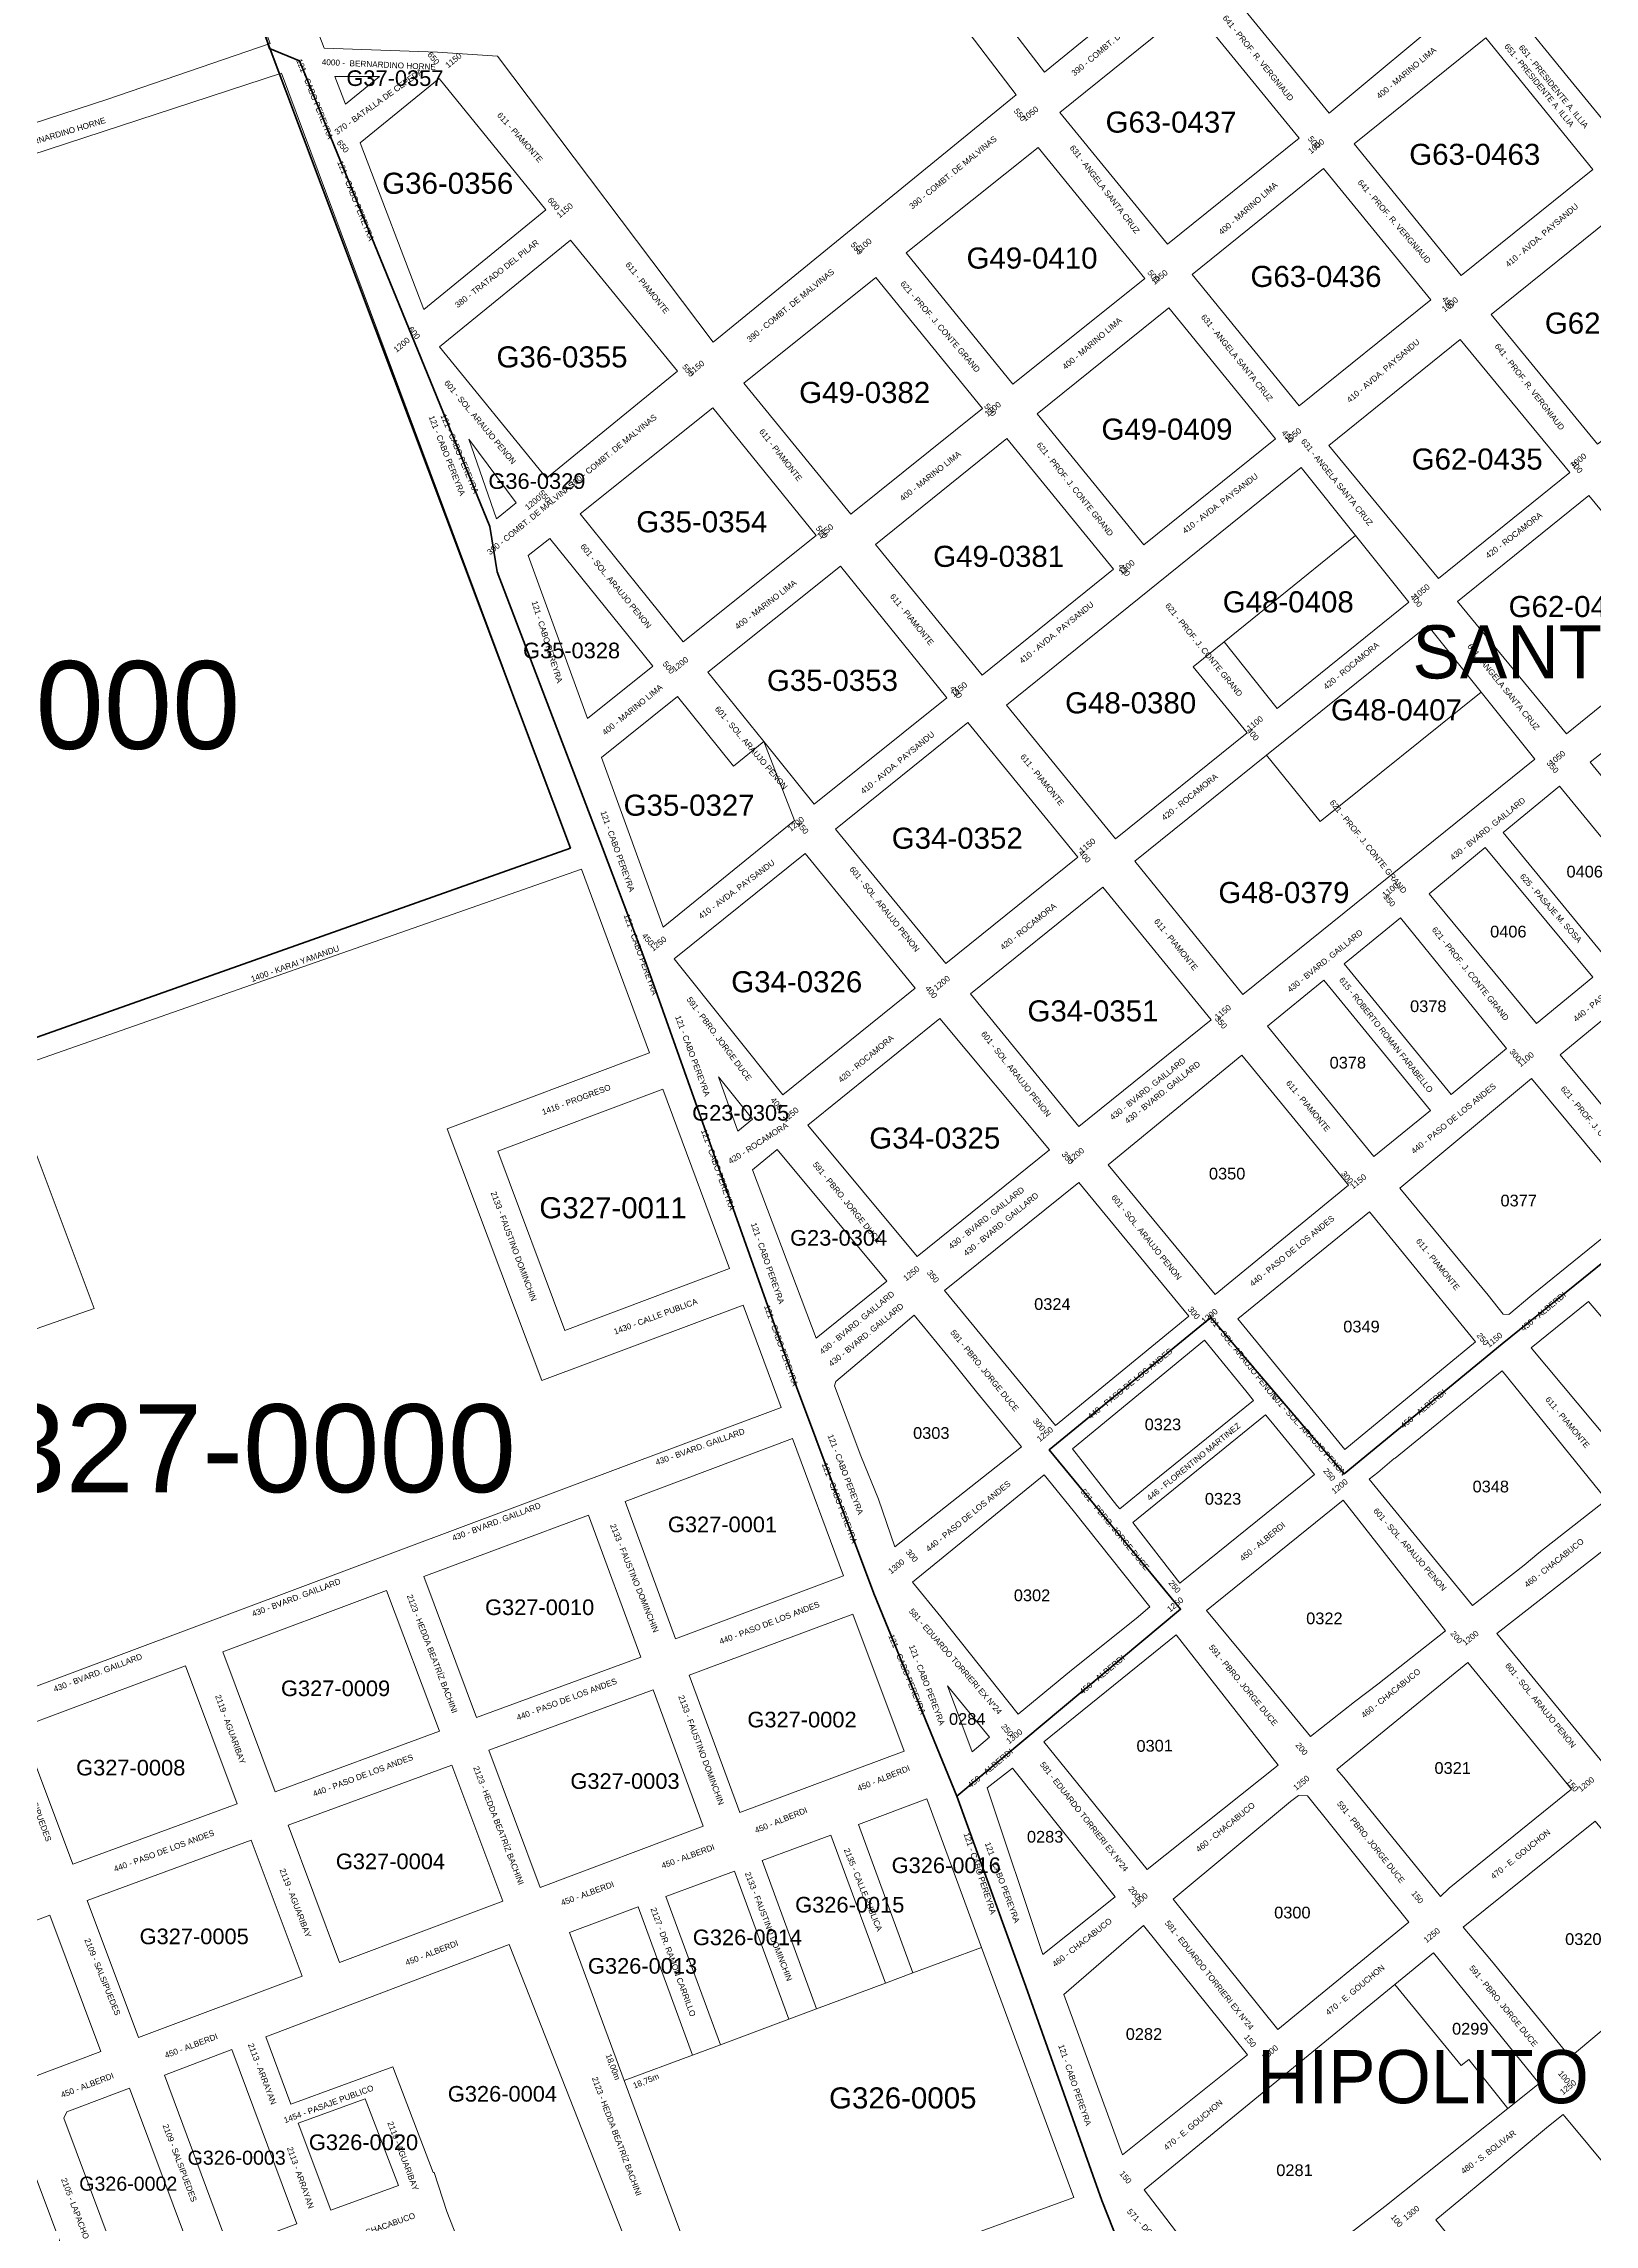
# Model space of a CAD drawing. Header units: millimetres. Extents: x -1182 to 19581, y -461 to 14363.
# Drawn here: x 13929 to 14723, y 10933 to 12049 of the extents above; entities that cross this region are included whole.
import ezdxf
from ezdxf.enums import TextEntityAlignment as Align

# ---------------------------------------------------------------- set-up
doc = ezdxf.new("R2010")
doc.units = ezdxf.units.MM
doc.layers.add('Barrios', color=70, linetype='Continuous', lineweight=40, true_color=0x94f532)
doc.layers.add('Calle_id', color=7, linetype='Continuous')
doc.layers.add('Manzana_Id', color=6, linetype='Continuous')
doc.layers.add('Manzana', color=4, linetype='Continuous', lineweight=9)
doc.layers.add('Planta urbana', color=1, linetype='Continuous', lineweight=70)
doc.styles.add('Calle_Id', font='@Arial Unicode MS')
doc.styles.add('Manzana', font='@Arial Unicode MS')
doc.styles.add('SuperP', font='arial.ttf')

msp = doc.modelspace()

# ---------------------------------------------------------------- linework, layer by layer
at = {"layer": 'Barrios'}
for points in [[(14396.1, 11152), (14353.7, 11255.8), (14314, 11361.6), (14236.4, 11580.2), (14214.8, 11637.5), (14160.8, 11778.8), (14159.1, 11789.4), (14157.1, 11801.9), (14059.6, 12040.3), (14044.3, 12046.7), (13988.2, 12220.3)], [(14889.9, 11290.5), (14824.5, 11368.4), (14759.4, 11451.4), (14717.1, 11417.2), (14675.5, 11383.5), (14594.6, 11317), (14526.3, 11397), (14443.5, 11329.3), (14510.8, 11247.7), (14430.5, 11180.7), (14396.1, 11152)], [(14689.9, 10398.9), (14621, 10570.7), (14584.7, 10656.3), (14553.8, 10734.4), (14470.5, 10945), (14431.5, 11054.5), (14396.1, 11152)]]:
    msp.add_lwpolyline(points, dxfattribs=at)
at = {"layer": 'Manzana'}
for points in [[(13928.7, 12400.3), (13905.1, 12391.2), (13786.2, 12705.9), (13679.1, 12666.1), (13298.7, 12525.7), (13420.9, 12206.2), (13525.3, 12153.6), (13575.1, 12130.6), (13802, 11974.5), (13819.5, 11974.5), (13961.5, 12020.8), (14044.6, 12049.3), (13981.4, 12217.4), (14003.7, 12226.7)], [(14466.5, 12303.3), (14323.4, 12187.9), (14441, 12034.6), (14590.8, 12156.6), (14537.6, 12225.1), (14484.2, 12184.2), (14472, 12200.1), (14525.3, 12240.9), (14476.4, 12303.8)], [(14226.3, 12285.7), (14426.6, 12022.9), (14271.4, 11896.3), (14161, 12042.8), (14130.3, 12044.8), (14072.2, 12046.9), (14003.7, 12226.7)], [(14160.4, 11805.9), (14146.3, 11846.7), (14170.5, 11814.1), (14160.4, 11805.9)], [(14533, 11742.9), (14517.2, 11730.1), (14544.8, 11696.3), (14477.4, 11642.1), (14421.6, 11710.5), (14572.5, 11832.1), (14600.4, 11797.3)], [(14600.4, 11797.3), (14627.7, 11763.2), (14560.3, 11708.8), (14533, 11742.9)], [(14533, 11742.9), (14558.2, 11763.3), (14600.4, 11797.3)], [(14554.8, 11684.9), (14637.3, 11751.3), (14664.6, 11717.2)], [(14554.8, 11684.9), (14487.4, 11630.6), (14542.6, 11562.4), (14692.1, 11682.9), (14664.6, 11717.2)], [(14664.6, 11717.2), (14582.3, 11650.9), (14554.8, 11684.9)], [(14408.9, 11074.5), (14456.1, 10946.5), (14272.7, 10880), (14225.9, 11006.4)], [(14620.4, 11055.5), (14640.2, 11071.7), (14694.4, 11004.8), (14678.4, 10992.1)], [(14678.4, 10992.1), (14615.3, 10941.9), (14542, 10885.2), (14492.1, 10950.5), (14620.4, 11055.5)], [(14620.4, 11055.5), (14654.5, 11014.1), (14658.4, 11017.2), (14678.4, 10992.1)]]:
    msp.add_lwpolyline(points, dxfattribs=at)
for points in [[(14599.4, 12135), (14532, 12080.7), (14586.8, 12013.5), (14653.3, 12068.8)], [(14748.7, 12120.5), (14786, 12074.4), (14802.7, 12053.5), (14758.4, 12016.9), (14736.3, 11998.8), (14709.2, 12031.8), (14681.4, 12065.9)], [(14516.4, 12068.2), (14571.4, 12000.7), (14504, 11946.5), (14449, 12013.9)], [(14667, 12052.1), (14599.6, 11997.8), (14654.5, 11930.5), (14721.8, 11984.8)], [(14050.3, 12034), (14198.3, 11637.3), (13695.6, 11459.1), (13546.1, 11869.2)], [(14077.7, 12032.4), (14100.5, 12032.4), (14083.1, 12018.2)], [(14131.1, 12031.3), (14185.8, 11964.1), (14123.2, 11913.1), (14090.7, 11998.4)], [(14437.8, 11996), (14370.3, 11942), (14424.9, 11874.9), (14492.4, 11929)], [(14584, 11985.2), (14516.7, 11931), (14571.5, 11863.7), (14638.9, 11918)], [(14737.2, 11964.8), (14669.8, 11910.5), (14724.2, 11844.1), (14792, 11898.1)], [(14198.4, 11948.6), (14131.3, 11893.9), (14186, 11826.8), (14253.1, 11881.5)], [(14354.7, 11929.5), (14287.1, 11875.4), (14341.9, 11808.3), (14409.4, 11862.4)], [(14504.8, 11913.9), (14437.4, 11859.6), (14492, 11792.6), (14559.4, 11846.9)], [(14653.9, 11897.7), (14586.6, 11843.4), (14642.8, 11775.3), (14710.1, 11829.6)], [(14271.3, 11862.7), (14324.1, 11797.3), (14256.1, 11742.9), (14203.3, 11808.4)], [(14421.8, 11847.1), (14354.5, 11792.8), (14409.1, 11725.9), (14476.4, 11780.1)], [(14719.8, 11817.8), (14775.6, 11750.2), (14708.3, 11695.9), (14652.5, 11763.5)], [(14187.7, 11795.9), (14240.5, 11730.4), (14207, 11703.6), (14176.7, 11787.1)], [(14297.3, 11691.9), (14323.2, 11659.8), (14391.1, 11714.2), (14336.6, 11781.7), (14268.7, 11727.4)], [(14789, 11735), (14720.5, 11681.4), (14774.7, 11615.1), (14841.6, 11670.4)], [(14297.3, 11691.9), (14313, 11651.5), (14245.8, 11596.9), (14214.2, 11683.8), (14253.1, 11714.9), (14281.9, 11679.2)], [(14401.8, 11701.7), (14458.2, 11632.7), (14390.5, 11578.2), (14334.1, 11647.1)], [(14704.8, 11669.1), (14759.4, 11602.5), (14730.7, 11578.6), (14676, 11645.3)], [(14318.5, 11634.6), (14374.9, 11565.6), (14307.1, 11511), (14251.5, 11580.6)], [(14666.8, 11637.6), (14721.8, 11571.3), (14693.1, 11547.5), (14638, 11613.9)], [(14470.9, 11617.3), (14403.1, 11562.7), (14458.6, 11494.8), (14526.4, 11549.4)], [(14623.3, 11601.7), (14615.8, 11595.5), (14594.5, 11578.1), (14649.4, 11511.2), (14677.7, 11534.7)], [(14772.2, 11587.1), (14747.7, 11566.5), (14705.2, 11531.5), (14760.4, 11465), (14828.1, 11520.5)], [(14584.2, 11569.7), (14555.3, 11546.2), (14609.8, 11479.5), (14638.7, 11503)], [(14319.8, 11495.5), (14387.5, 11550.1), (14443.7, 11482.8), (14375.9, 11428.2)], [(14542.1, 11531.3), (14473.7, 11475.1), (14528.5, 11408.8), (14596.7, 11464.8)], [(14274.2, 11520.2), (14291.6, 11498.5), (14284.1, 11492.5)], [(14690.5, 11519.3), (14623, 11463.3), (14668.2, 11408.4), (14675.9, 11398.8), (14678.8, 11398.6), (14690.6, 11408.4), (14744.4, 11451.9), (14745.7, 11452.9)], [(14304.2, 11483), (14360.4, 11415.6), (14324.2, 11386.5), (14291.5, 11472.7)], [(14458.7, 11466.2), (14389.9, 11410.8), (14446.7, 11341.7), (14515, 11397.7)], [(14602.7, 11335.9), (14661.8, 11384.5), (14626.4, 11428), (14607.5, 11451.2), (14540.1, 11396.4), (14594.8, 11329.4)], [(14719.7, 11405.3), (14690.3, 11381.5), (14746.1, 11314.8), (14774.7, 11337.7), (14733.2, 11389.3)], [(14374.3, 11398.3), (14394, 11374.4), (14406.2, 11359), (14429.3, 11330.9), (14364.4, 11279.7), (14356, 11304), (14347, 11326.2), (14333.5, 11362.1), (14334.2, 11364.3), (14360.4, 11386.3)], [(14523, 11385.4), (14455.4, 11329.8), (14478.2, 11300.8), (14479.6, 11299.1), (14495.6, 11312.1), (14548.1, 11354.6), (14544.1, 11359.5)], [(14728.9, 11303.7), (14675.5, 11369.8), (14620.6, 11325.1), (14620.2, 11324.8), (14611.8, 11317.7), (14607.3, 11314.2), (14660.3, 11249.6), (14686.7, 11270.3), (14694.2, 11276.6)], [(14554.3, 11347.2), (14486.3, 11292), (14510.3, 11261.1), (14579.3, 11316.6), (14556.9, 11343.9)], [(14312.1, 11335), (14338.2, 11264.8), (14252.2, 11232.6), (14226.3, 11302.9)], [(14440.9, 11316.5), (14455.8, 11298.3), (14495, 11248.9), (14488, 11242.9), (14454.9, 11216.5), (14427.6, 11194), (14388, 11243.8), (14373.5, 11261.6)], [(14594, 11303.6), (14646.5, 11236.7), (14611.7, 11209.4), (14599.9, 11200.2), (14577.3, 11182.5), (14553, 11212.1), (14524, 11247)], [(14123.3, 11264.4), (14150.3, 11192.2), (14234.4, 11223.2), (14207.6, 11295.9)], [(14741.1, 11288.6), (14793.7, 11222.8), (14769.2, 11202.9), (14727.2, 11168.8), (14672.7, 11235.2), (14674.2, 11236.4)], [(14104.2, 11257.2), (14131.2, 11185.2), (14047.1, 11154.2), (14020.3, 11225.8)], [(14343, 11245.2), (14259.1, 11213.9), (14285.1, 11143.6), (14369.2, 11175.1)], [(14508.5, 11234.6), (14440.7, 11179.8), (14493.6, 11114.4), (14560.7, 11167.9)], [(14657.9, 11220.4), (14590.8, 11165.7), (14594.4, 11161.6), (14643.8, 11100.7), (14648.3, 11104.8), (14710.9, 11155.5)], [(14001.2, 11218.7), (13917.2, 11187.3), (13943.5, 11117.1), (14027.6, 11148.1)], [(14240.6, 11206.4), (14156.5, 11175.5), (14182.8, 11105.3), (14266.3, 11136.6)], [(14404.1, 11174.7), (14412.9, 11182.2), (14391.4, 11208.4)], [(14163.7, 11098.2), (14137.6, 11167.9), (14053.8, 11137.1), (14080.1, 11066.9)], [(14424.7, 11166.3), (14477.2, 11100.5), (14440.2, 11070.9), (14411.8, 11156.2)], [(14571.1, 11152.4), (14575.8, 11152.2), (14627.7, 11087.4), (14560.6, 11032.5), (14507, 11099.2), (14567.1, 11149.3)], [(14723, 11139.2), (14655.5, 11084.9), (14669.9, 11067.7), (14710.2, 11018.4), (14777, 11074.3)], [(14034.8, 11129.5), (14060.9, 11059.8), (13977.1, 11028.4), (13950.8, 11098.5)], [(13931.8, 11091), (13957.9, 11021.2), (13873.8, 10989.7), (13847.6, 11059.3)], [(14491.7, 11085.7), (14450.9, 11050.5), (14481, 10968.3), (14545.1, 11019.5)], [(14025, 11022.3), (13990.4, 11009.2), (14023.6, 10920), (14058.3, 10933)], [(13972.6, 11002.5), (13940.4, 10990.3), (13938.9, 10987.1), (13970.4, 10902.6), (13973.5, 10901.3), (13988.5, 10907.1), (14005.8, 10913.6)], [(14093.2, 10997), (14058.9, 10984.5), (14075.6, 10940), (14110.3, 10952.7)], [(14706.7, 10989), (14759.7, 10925.2), (14759.1, 10921.7), (14694.4, 10869.3), (14641.4, 10935.1), (14667.1, 10956.2), (14699.2, 10983)], [(13881.3, 10967.1), (13913.4, 10979.7), (13916.6, 10978.3), (13948.1, 10893.9), (13946.6, 10890.7), (13916.8, 10879), (13913.6, 10880.4)]]:
    msp.add_lwpolyline(points, close=True, dxfattribs=at)
at = {"layer": 'Manzana', "linetype": 'Continuous'}
for points in [[(13908.9, 11523.2), (13954.4, 11401.7), (13831.5, 11358.7), (13786.2, 11480.2), (13700.7, 11450.3), (13808, 11164.6), (14306.2, 11350.9), (14286.8, 11403.4), (14183.6, 11364.8), (14135.2, 11493.7), (14238.8, 11532.6), (14204, 11626.5)], [(14279.8, 11422.1), (14195.5, 11390.4), (14161.1, 11482.1), (14245.7, 11513.9)], [(14167, 11076), (14042.3, 11028.8), (14055.2, 10994.3), (14107.3, 11013.4), (14128.1, 10959.3), (14128.5, 10959.4), (14135.1, 10939.3), (14172.5, 10843.7), (14247.7, 10870.9)]]:
    msp.add_lwpolyline(points, close=True, dxfattribs=at)
for points in [[(14408.9, 11074.5), (14380.8, 11150.7), (14345.8, 11137.4), (14373.7, 11061.5)], [(14359.6, 11056.2), (14331.6, 11132.1), (14296.5, 11119), (14324.4, 11043.1)], [(14275.1, 11024.6), (14247.1, 11100.6), (14282.3, 11113.6), (14310.2, 11037.8)], [(14225.9, 11006.4), (14197.8, 11082.2), (14233, 11095.3), (14260.9, 11019.4)], [(14373.7, 11061.5), (14408.9, 11074.5)], [(14324.4, 11043.1), (14359.6, 11056.2)], [(14359.6, 11056.2), (14373.7, 11061.5)], [(14310.2, 11037.8), (14324.4, 11043.1)], [(14310.2, 11037.8), (14275.1, 11024.6)], [(14260.9, 11019.4), (14225.9, 11006.4)], [(14260.9, 11019.4), (14275.1, 11024.6)]]:
    msp.add_lwpolyline(points, dxfattribs=at)
at = {"layer": 'Planta urbana'}
msp.add_lwpolyline([(13981.4, 12217.4), (14043.6, 12049), (14198.3, 11637.3), (13684.2, 11455.2), (14067.6, 10423.3), (14108.8, 10318.2)], dxfattribs=at)

# ---------------------------------------------------------------- texts
at = {"color": 40, "true_color": 0xe6bd19, "style": 'Calle_Id'}
for s, p in [('650', (14128.2, 12041.7, 1)), ('550', (14428.5, 12012.8, 1)), ('500', (14579.1, 11998.6, 1)), ('650', (14081.8, 11996.6, 1)), ('600', (14189.8, 11967.2, 1)), ('550', (14344.9, 11944.4, 1)), ('500', (14496.9, 11930.1, 1)), ('450', (14647.7, 11916.6, 1)), ('600', (14118.3, 11901.1, 1)), ('550', (14258.7, 11881.9, 1)), ('500', (14413.3, 11861.7, 1)), ('450', (14565.6, 11848.1, 1)), ('400', (14713.6, 11832.5, 1)), ('550', (14185.1, 11817.4, 1)), ('500', (14327.1, 11799.2, 1)), ('450', (14481.9, 11779.7, 1)), ('400', (14631.5, 11764, 1)), ('500', (14248.6, 11729.8, 1)), ('450', (14395.8, 11717.2, 1)), ('400', (14547.8, 11695.6, 1)), ('350', (14701.3, 11679, 1)), ('450', (14317.2, 11647.8, 1)), ('400', (14461.7, 11633.1, 1)), ('350', (14617.7, 11610.6, 1)), ('450', (14238, 11590.6, 1)), ('400', (14383.1, 11563.7, 1)), ('350', (14531.5, 11548.1, 1)), ('300', (14682.3, 11531.3, 1)), ('400', (14303.9, 11506.5, 1)), ('350', (14453, 11478.7, 1)), ('300', (14596.1, 11468.8, 1)), ('350', (14384, 11418.1, 1)), ('300', (14517.6, 11399.4, 1)), ('250', (14665.5, 11386, 1)), ('300', (14438.3, 11342.2, 1)), ('250', (14587, 11316.6, 1)), ('300', (14373.2, 11275.1, 1)), ('250', (14507.7, 11259.3, 1)), ('200', (14652.1, 11233.4, 1)), ('250', (14422, 11185.8, 1)), ('200', (14572.8, 11176.2, 1)), ('150', (14711.4, 11157.5, 1)), ('200', (14487.1, 11102.6, 1)), ('150', (14632.1, 11100.3, 1)), ('150', (14546.4, 11026.7, 1)), ('100', (14707.2, 11008.2, 1)), ('150', (14482.6, 10956.9, 1)), ('100', (14621.5, 10934.6, 1))]:
    msp.add_text(s, height=3, rotation=309.3589, dxfattribs=at).set_placement(p, align=Align.MIDDLE)
at = {"color": 32, "true_color": 0xe3621c, "style": 'Calle_Id'}
for s, p in [('1150', (14138.4, 12040.6, 1)), ('1050', (14433.8, 12013.3, 1)), ('1000', (14580.2, 11996.6, 1)), ('1150', (14195.4, 11963.8, 1)), ('1100', (14348.4, 11945.7, 1)), ('1050', (14500, 11929.6, 1)), ('1000', (14648.7, 11915.7, 1)), ('1200', (14111.9, 11895, 1)), ('1150', (14262.7, 11883.2, 1)), ('1100', (14414.6, 11862.1, 1)), ('1050', (14568.4, 11848.7, 1)), ('1000', (14714.4, 11835.7, 1)), ('1200', (14179.2, 11814.3, 1)), ('1150', (14328.8, 11799.5, 1)), ('1100', (14483.1, 11781.1, 1)), ('1050', (14634.2, 11768.7, 1)), ('1200', (14254.5, 11731.5, 1)), ('1150', (14397.3, 11718.6, 1)), ('1100', (14548.8, 11701.2, 1)), ('1050', (14703.6, 11683.5, 1)), ('1200', (14313.8, 11649.7, 1)), ('1150', (14463, 11638.6, 1)), ('1100', (14618.2, 11615.9, 1)), ('1250', (14243.3, 11588.4, 1)), ('1200', (14388.5, 11568.3, 1)), ('1150', (14532.4, 11553.4, 1)), ('1100', (14687.5, 11529.2, 1)), ('1250', (14311, 11500.9, 1)), ('1200', (14457.2, 11480.2, 1)), ('1150', (14601.7, 11466.7, 1)), ('1250', (14372.9, 11419.6, 1)), ('1200', (14525.6, 11397.8, 1)), ('1150', (14671.4, 11385.6, 1)), ('1250', (14441.3, 11337.3, 1)), ('1200', (14592.2, 11310.6, 1)), ('1300', (14365.2, 11269.6, 1)), ('1250', (14508, 11250.1, 1)), ('1200', (14659.2, 11233, 1)), ('1300', (14425.6, 11182.6, 1)), ('1250', (14572.6, 11158.8, 1)), ('1200', (14718.4, 11158.1, 1)), ('1300', (14489.8, 11098.7, 1)), ('1250', (14639.4, 11080.8, 1)), ('1300', (14556.5, 11020.8, 1)), ('1250', (14709.2, 11003, 1)), ('1300', (14628.9, 10938.6, 1))]:
    msp.add_text(s, height=3, rotation=39.3589, dxfattribs=at).set_placement(p, align=Align.MIDDLE)
at = {"layer": 'Barrios', "char_height": 27.226, "width": 759.763, "attachment_point": 1, "style": 'SuperP'}
for s, insert in [('{\\fConstantia|b0|i0|c0|p18;SANTOS JUSTO Y PASTOR}', (14629.5, 11751.4)), ('{\\fConstantia|b0|i0|c0|p18;HIPOLITO IRIGOYEN}', (14549.9, 11022))]:
    msp.add_mtext(s, dxfattribs=dict(at, insert=insert))
at = {"layer": 'Calle_id', "color": 7, "style": 'Calle_Id'}
for s, rotation, p in [('390 - COMBT. DE MALVINAS', 39.8688, (14477.1, 12051.6, 1)), ('641 - PROF. R. VERGNIAUD', 308.8923, (14550.5, 12041.8, 1)), ('400 - MARINO LIMA', 40.0767, (14626.3, 12034.2, 1)), ('651 - PRESIDENTE A. ILLIA', 309.2883, (14694.4, 12027.9)), ('651 - PRESIDENTE A. ILLIA', 309.0783, (14701.8, 12027.2, 1)), ('4000 -  BERNARDINO HORNE', 357.4577, (14100.2, 12038.5)), ('611 - PIAMONTE', 311.642, (14172.5, 12001.2, 1)), ('4000 -  BERNARDINO HORNE', 16.8922, (13932.2, 12001.6)), ('390 - COMBT. DE MALVINAS', 39.2365, (14394.2, 11983.2, 1)), ('631 - ANGELA SANTA CRUZ', 307.4718, (14471.9, 11974.6, 1)), ('121 - CABO PEREYRA', 291.8894, (14088.4, 11968.7, 1)), ('641 - PROF. R. VERGNIAUD', 310.6785, (14620.2, 11958.1, 1)), ('400 - MARINO LIMA', 41.1753, (14545.3, 11964.8, 1)), ('410 - AVDA. PAYSANDU', 40.5303, (14695.7, 11951.1, 1)), ('380 - TRATADO DEL PILAR', 38.2876, (14160.6, 11931.4, 1)), ('611 - PIAMONTE', 309.0502, (14237.7, 11924.2, 1)), ('390 - COMBT. DE MALVINAS', 39.3814, (14311, 11915.1, 1)), ('621 - PROF. J. CONTE GRAND', 310.6691, (14387.7, 11904.3, 1)), ('400 - MARINO LIMA', 40.4892, (14465.4, 11895.7, 1)), ('631 - ANGELA SANTA CRUZ', 308.8256, (14539.6, 11888.4, 1)), ('410 - AVDA. PAYSANDU', 40.5169, (14614.5, 11881.7, 1)), ('641 - PROF. R. VERGNIAUD', 308.0056, (14689.5, 11873.5, 1)), ('121 - CABO PEREYRA', 291.6507, (14135.1, 11838.3)), ('390 - COMBT. DE MALVINAS', 39.2844, (14220.1, 11840.7, 1)), ('611 - PIAMONTE', 308.0853, (14306, 11838.6, 1)), ('631 - ANGELA SANTA CRUZ', 308.8129, (14590.8, 11824.7, 1)), ('400 - MARINO LIMA', 38.2701, (14382.6, 11827.8, 1)), ('410 - AVDA. PAYSANDU', 37.6394, (14531, 11813.8, 1)), ('420 - ROCAMORA', 38.0495, (14681.4, 11797.5, 1)), ('601 - SOL. ARAUJO PENON', 309.3429, (14221.6, 11771.5, 1)), ('400 - MARINO LIMA', 37.6733, (14298.3, 11762, 1)), ('611 - PIAMONTE', 309.1208, (14373.2, 11754.4, 1)), ('121 - CABO PEREYRA', 287.4528, (14186.4, 11742.9, 1)), ('410 - AVDA. PAYSANDU', 38.9878, (14447.2, 11747.7, 1)), ('621 - PROF. J. CONTE GRAND', 308.9103, (14522.7, 11738.9, 1)), ('420 - ROCAMORA', 39.4037, (14598.1, 11730.7, 1)), ('631 - ANGELA SANTA CRUZ', 309.1073, (14676.1, 11719.9, 1)), ('400 - MARINO LIMA', 39.1166, (14230, 11708.2, 1)), ('601 - SOL. ARAUJO PENON', 310.5529, (14290.9, 11688.7, 1)), ('410 - AVDA. PAYSANDU', 39.601, (14365.8, 11681.1, 1)), ('611 - PIAMONTE', 309.1208, (14439.9, 11672.3, 1)), ('420 - ROCAMORA', 38.7332, (14515.4, 11663.5, 1)), ('121 - CABO PEREYRA', 289.8529, (14222.5, 11635.7)), ('430 - BVARD. GAILLARD', 39.1103, (14668, 11647.2, 1)), ('410 - AVDA. PAYSANDU', 36.8163, (14283.4, 11616.2, 1)), ('601 - SOL. ARAUJO PENON', 308.6253, (14359.2, 11606.1, 1)), ('625 - PASAJE M. SOSA', 311.3195, (14700.4, 11606.6, 1)), ('420 - ROCAMORA', 38.7332, (14432.7, 11597.2, 1)), ('611 - PIAMONTE', 309.029, (14508.4, 11588, 1)), ('430 - BVARD. GAILLARD', 39.008, (14584.7, 11579.6, 1)), ('621 - PROF. J. CONTE GRAND', 308.7288, (14659.2, 11573, 1)), ('440 - PASO DE LOS ANDES', 39.2919, (14733.5, 11566.6, 1)), ('591 - PBRO. JORGE DUCE', 306.8177, (14274.5, 11539.7, 1)), ('121 - CABO PEREYRA', 290.4401, (14260.9, 11531, 1)), ('420 - ROCAMORA', 39.5993, (14349.6, 11529.5, 1)), ('601 - SOL. ARAUJO PENON', 308.4553, (14426.5, 11521.7, 1)), ('430 - BVARD. GAILLARD', 38.7568, (14493.9, 11514.1)), ('430 - BVARD. GAILLARD', 38.9006, (14501.5, 11512.3, 1)), ('611 - PIAMONTE', 309.6594, (14576.1, 11505.3, 1)), ('440 - PASO DE LOS ANDES', 39.149, (14650.5, 11498.9, 1)), ('621 - PROF. J. CONTE GRAND', 309.8474, (14725.6, 11491.9, 1)), ('420 - ROCAMORA', 32.906, (14294.4, 11486.3, 1)), ('430 - BVARD. GAILLARD', 38.591, (14411.3, 11448)), ('430 - BVARD. GAILLARD', 39.5497, (14418.8, 11444.8, 1)), ('601 - SOL. ARAUJO PENON', 308.8011, (14493.3, 11438.1, 1)), ('601 - SOL. ARAUJO PENON', 308.8011, (14493.3, 11438.1, 1)), ('121 - CABO PEREYRA', 289.3248, (14299.3, 11424.8, 1)), ('440 - PASO DE LOS ANDES', 39.2988, (14567.8, 11431.1, 1)), ('611 - PIAMONTE', 309.0047, (14642.5, 11424.3, 1)), ('450 - ALBERDI', 39.7518, (14696.5, 11400.1)), ('591 - PBRO. JORGE DUCE', 309.2691, (14410.4, 11369.9, 1)), ('591 - PBRO. JORGE DUCE', 309.2691, (14410.4, 11369.9, 1)), ('601 - SOL. ARAUJO PENON', 308.7382, (14542.4, 11376.9, 1)), ('440 - PASO DE LOS ANDES', 39.2988, (14484.9, 11363.2, 1)), ('440 - PASO DE LOS ANDES', 39.2988, (14484.9, 11363.2, 1)), ('601 - SOL. ARAUJO PENON', 312.139, (14576.6, 11336.9, 1)), ('450 - ALBERDI', 39.4386, (14635, 11350.3, 1)), ('611 - PIAMONTE', 309.7518, (14708.9, 11343.4, 1)), ('121 - CABO PEREYRA', 291.0818, (14339.2, 11316.7)), ('121 - CABO PEREYRA', 290.8431, (14336.1, 11302.1, 1)), ('440 - PASO DE LOS ANDES', 39.2988, (14402, 11295.3, 1)), ('591 - PBRO. JORGE DUCE', 309.4632, (14477.2, 11288.5, 1)), ('591 - PBRO. JORGE DUCE', 309.4632, (14477.2, 11288.5, 1)), ('601 - SOL. ARAUJO PENON', 310.9279, (14628.2, 11278.3, 1)), ('450 - ALBERDI', 39.5889, (14552.7, 11282.3, 1)), ('460 - CHACABUCO', 38.3673, (14702, 11271.4, 1)), ('121 - CABO PEREYRA', 292.2734, (14370.7, 11214.4, 1)), ('121 - CABO PEREYRA', 291.2316, (14380.9, 11208.9)), ('450 - ALBERDI', 39.8408, (14470.6, 11214.2, 1)), ('591 - PBRO. JORGE DUCE', 309.5868, (14542.9, 11208.8, 1)), ('601 - SOL. ARAUJO PENON', 309.0858, (14695.1, 11198.5, 1)), ('460 - CHACABUCO', 38.821, (14618.4, 11204.7, 1)), ('450 - ALBERDI', 39.8379, (14413.3, 11166.3, 1)), ('460 - CHACABUCO', 39.1997, (14533.7, 11136.1, 1)), ('591 - PBRO. JORGE DUCE', 308.6604, (14608.2, 11128.5, 1)), ('470 - E. GOUCHON', 38.9246, (14684.8, 11122.3, 1)), ('121 - CABO PEREYRA', 290.5054, (14419.5, 11107.8)), ('460 - CHACABUCO', 38.1872, (14460.3, 11077.1, 1)), ('470 - E. GOUCHON', 39.7568, (14600.1, 11052.8, 1)), ('591 - PBRO. JORGE DUCE', 309.3528, (14676.1, 11044.6, 1)), ('121 - CABO PEREYRA', 288.9529, (14456.6, 11004.1)), ('470 - E. GOUCHON', 39.8997, (14517.2, 10983.7, 1)), ('480 - S. BOLIVAR', 37.2176, (14668.4, 10969.8, 1))]:
    msp.add_text(s, height=3, rotation=rotation, dxfattribs=at).set_placement(p, align=Align.MIDDLE)
at = {"layer": 'Calle_id', "style": 'Calle_Id'}
for s, rotation, p in [('121 - CABO PEREYRA', 291.8894, (14067.4, 12020.9)), ('370 - BATALLA DE CEPEDA', 35.8348, (14100.1, 12019.5)), ('121 - CABO PEREYRA', 292.8991, (14141.6, 11839.2)), ('1400 - KARAI YAMANDU', 19.7256, (14057.3, 11578.2)), ('615 - ROBERTO ROMAN FARABELLO', 308.5682, (14616, 11541.7, 1)), ('1416 - PROGRESO', 20.5966, (14201.3, 11508.6)), ('591 - PBRO. JORGE DUCE', 309.3743, (14340, 11455.9)), ('2133 - FAUSTINO DOMINCHIN', 290.4983, (14169.3, 11433.5)), ('430 - BVARD. GAILLARD', 39.4723, (14345, 11394.4)), ('430 - BVARD. GAILLARD', 39.4723, (14349.7, 11388.2)), ('446 - FLORENTINO MARTINEZ', 39.168, (14517.4, 11323.2, 1)), ('430 - BVARD. GAILLARD', 19.7256, (14264.7, 11330.9)), ('430 - BVARD. GAILLARD', 20.7488, (14160.4, 11292.5)), ('2133 - FAUSTINO DOMINCHIN', 292.0624, (14231.1, 11263.6, 1)), ('430 - BVARD. GAILLARD', 20.7488, (14057.9, 11253.7)), ('2123 - HEDDA BEATRÍZ BACHINI', 291.1466, (14127.9, 11225)), ('440 - PASO DE LOS ANDES', 20.8431, (14300.2, 11240.7)), ('581 - EDUARDO TORRIERI EX N*24', 310.9232, (14395.5, 11221, 1)), ('430 - BVARD. GAILLARD', 20.7488, (13956.3, 11215.2)), ('440 - PASO DE LOS ANDES', 20.4595, (14196.4, 11201.6)), ('2119 - AGUARIBAY', 290.2325, (14024.2, 11186.2)), ('2133 - FAUSTINO DOMINCHIN', 290.4595, (14265.3, 11175.6, 1)), ('2109 - SALSIPUEDES', 290.4383, (13923.9, 11148.7)), ('440 - PASO DE LOS ANDES', 20.5549, (14092.1, 11162.6)), ('2123 - HEDDA BEATRÍZ BACHINI', 291.1466, (14161.9, 11137.1)), ('450 - ALBERDI', 22.142, (14358.7, 11161.2)), ('581 - EDUARDO TORRIERI EX N*24', 308.2408, (14461.4, 11141.5, 1)), ('450 - ALBERDI', 22.142, (14306.1, 11139.7, 1)), ('440 - PASO DE LOS ANDES', 20.2325, (13990.2, 11124)), ('121 - CABO PEREYRA', 288.5905, (14408, 11112.4)), ('450 - ALBERDI', 20.2753, (14258.5, 11121.2)), ('2135 - CALLE PUBLICA', 292.142, (14348.2, 11104.1)), ('2119 - AGUARIBAY', 291.2521, (14057.5, 11097.3)), ('450 - ALBERDI', 20.2753, (14207, 11102.2, 1)), ('2133 - FAUSTINO DOMINCHIN', 291.3556, (14299.8, 11085.3)), ('2127 - DR. RAMÓN CARRILLO', 290.2753, (14251.3, 11067.2)), ('581 - EDUARDO TORRIERI EX N*24', 308.4823, (14525.5, 11060.4, 1)), ('2109 - SALSIPUEDES', 292.1518, (13958.7, 11059.5)), ('450 - ALBERDI', 21.2521, (14127.3, 11071.8, 1)), ('450 - ALBERDI', 20.6714, (14004.1, 11024.2)), ('2113 - ARRAYAN', 291.065, (14040.5, 11009.8)), ('18,00m', 290.6648, (14219.9, 11013.3, 1)), ('450 - ALBERDI', 20.9054, (13950.9, 11004)), ('2123 - HEDDA BEATRÍZ BACHINI', 290.6648, (14222.4, 10978, 1)), ('18,75m', 21.968, (14237.1, 11006, 1)), ('1454 - PASAJE PUBLICO', 20.3182, (14074.5, 10994.4)), ('2109 - SALSIPUEDES', 290.6714, (13998.3, 10964.2)), ('2119 - AGUARIBAY', 290.829, (14112.6, 10967.8)), ('2113 - ARRAYAN', 289.6538, (14060.1, 10956.7)), ('2105 - LAPACHO', 290.9054, (13944.7, 10940.9)), ('460 - CHACABUCO', 19.6138, (14101, 10931.2)), ('571 - DOMINGO ANTONINI EX N*26 (N)', 313.143, (14510.1, 10911.9, 1))]:
    msp.add_text(s, height=3, rotation=rotation, dxfattribs=at).set_placement(p, align=Align.MIDDLE)
at = {"layer": 'Calle_id', "color": 7, "linetype": 'Continuous', "style": 'Calle_Id'}
for s, rotation, p in [('601 - SOL. ARAUJO PENON', 309.9522, (14152.1, 11855.4, 1)), ('621 - PROF. J. CONTE GRAND', 308.5894, (14456.7, 11821.1, 1)), ('121 - CABO PEREYRA', 289.7256, (14234.3, 11582.9, 1)), ('121 - CABO PEREYRA', 289.7256, (14273.9, 11472.7)), ('1430 - CALLE PUBLICA', 20.4983, (14241.9, 11397.6)), ('121 - CABO PEREYRA', 289.7256, (14306.2, 11382.7, 1))]:
    msp.add_text(s, height=3, rotation=rotation, dxfattribs=at).set_placement(p, align=Align.MIDDLE)
at = {"layer": 'Calle_id', "linetype": 'Continuous', "style": 'Calle_Id'}
for s, rotation, p in [('390 - COMBT. DE MALVINAS', 39.2844, (14178, 11806.2)), ('621 - PROF. J. CONTE GRAND', 308.851, (14606.9, 11638.1))]:
    msp.add_text(s, height=3, rotation=rotation, dxfattribs=at).set_placement(p, align=Align.MIDDLE)
at = {"layer": 'Manzana_Id', "style": 'Manzana'}
for s, height, p in [('G37-0357', 8, (14083.6, 12027.5)), ('G62-0462', 10.8, (14697.3, 11900.7)), ('G62-0435', 10.8, (14629.1, 11831.1)), ('G36-0329', 8, (14156.3, 11821.2)), ('G327-0011', 10.8, (14182.4, 11447.8)), ('G23-0304', 8, (14310.8, 11433.8)), ('G326-0020', 8, (14064.4, 10970.8))]:
    msp.add_text(s, height=height, dxfattribs=at).set_placement(p)
for s, height, p in [('G63-0437', 10.8, (14505.9, 12009)), ('G63-0463', 10.8, (14661.4, 11992.5)), ('G36-0356', 10.8, (14135.5, 11977.7)), ('G49-0410', 10.8, (14434.7, 11939.4)), ('G63-0436', 10.8, (14580.1, 11930)), ('G36-0355', 10.8, (14194, 11888.8)), ('G49-0382', 10.8, (14349, 11870.6)), ('G49-0409', 10.8, (14503.8, 11851.8)), ('G35-0354', 10.8, (14265.6, 11804.4)), ('G49-0381', 10.8, (14417.6, 11786.7)), ('G48-0408', 10.8, (14565.9, 11763.4)), ('G62-0434', 10.8, (14712.3, 11761)), ('G328-0000', 45, (13872, 11710.6)), ('G35-0353', 10.8, (14332.5, 11723.2)), ('G48-0380', 10.8, (14485.2, 11711.7)), ('G48-0407', 10.8, (14621.3, 11708.1)), ('G35-0327', 10.8, (14259.1, 11659.3)), ('G34-0352', 10.8, (14396.4, 11642.4)), ('0406', 6, (14717.7, 11625.3)), ('G48-0379', 10.8, (14563.7, 11614.6)), ('0406', 6, (14678.6, 11594.6)), ('G34-0326', 10.8, (14314.2, 11568.9)), ('G34-0351', 10.8, (14465.9, 11554)), ('0378', 6, (14637.6, 11556.4)), ('0378', 6, (14596.4, 11527.5)), ('G34-0325', 10.8, (14384.9, 11488.9)), ('0350', 6, (14534.6, 11470.7)), ('0377', 6, (14683.9, 11456.9)), ('0324', 6, (14445.1, 11403.9)), ('0349', 6, (14603.4, 11392.4)), ('G327-0000', 45, (14013.2, 11330.1)), ('0323', 6, (14501.7, 11342.3)), ('0303', 6, (14383.1, 11337.9)), ('0348', 6, (14669.6, 11310.5)), ('0323', 6, (14532.5, 11304.2)), ('0302', 6, (14434.7, 11254.8)), ('0322', 6, (14584.4, 11243)), ('0284', 6, (14401.5, 11191.5)), ('0321', 6, (14650.1, 11166.4)), ('0283', 6, (14441.4, 11131.2)), ('0300', 6, (14568, 11092.4)), ('0320', 6, (14717, 11078.8)), ('0282', 6, (14492, 11030.2)), ('0299', 6, (14659.1, 11032.9)), ('G326-0005', 10.8, (14368.5, 10997.5)), ('0281', 6, (14569.1, 10960.5))]:
    msp.add_text(s, height=height, dxfattribs=at).set_placement(p, align=Align.MIDDLE_CENTER)
at = {"layer": 'Manzana_Id', "linetype": 'Continuous', "style": 'Manzana'}
for s, height, p in [('G35-0328', 8, (14198.9, 11738.5)), ('G23-0305', 8, (14285.5, 11501.8)), ('G327-0001', 8, (14276.2, 11291.1)), ('G327-0002', 8, (14316.9, 11191.2)), ('G326-0004', 8, (14163.5, 10999.6)), ('G326-0003', 7.19, (14027.4, 10966.9)), ('G326-0002', 7.19, (13971.9, 10953.6))]:
    msp.add_text(s, height=height, dxfattribs=at).set_placement(p, align=Align.MIDDLE_CENTER)
for s, p in [('G327-0010', (14154.6, 11244.7)), ('G327-0009', (14050.1, 11203.2)), ('G327-0008', (13945.2, 11162.6)), ('G327-0003', (14198.3, 11155.7)), ('G327-0004', (14078.2, 11114.6)), ('G326-0016', (14362.8, 11112.6)), ('G326-0015', (14313.4, 11092.4)), ('G327-0005', (13977.7, 11076.2)), ('G326-0014', (14261, 11075.7)), ('G326-0013', (14207.3, 11061.1))]:
    msp.add_text(s, height=8, dxfattribs=at).set_placement(p)
at = {"layer": 'Manzana_Id', "style": 'Manzana'}
msp.add_text('0301', height=6, rotation=0.8055, dxfattribs=at).set_placement((14497.5, 11177.8), align=Align.MIDDLE_CENTER)

doc.saveas('drawing.dxf')
